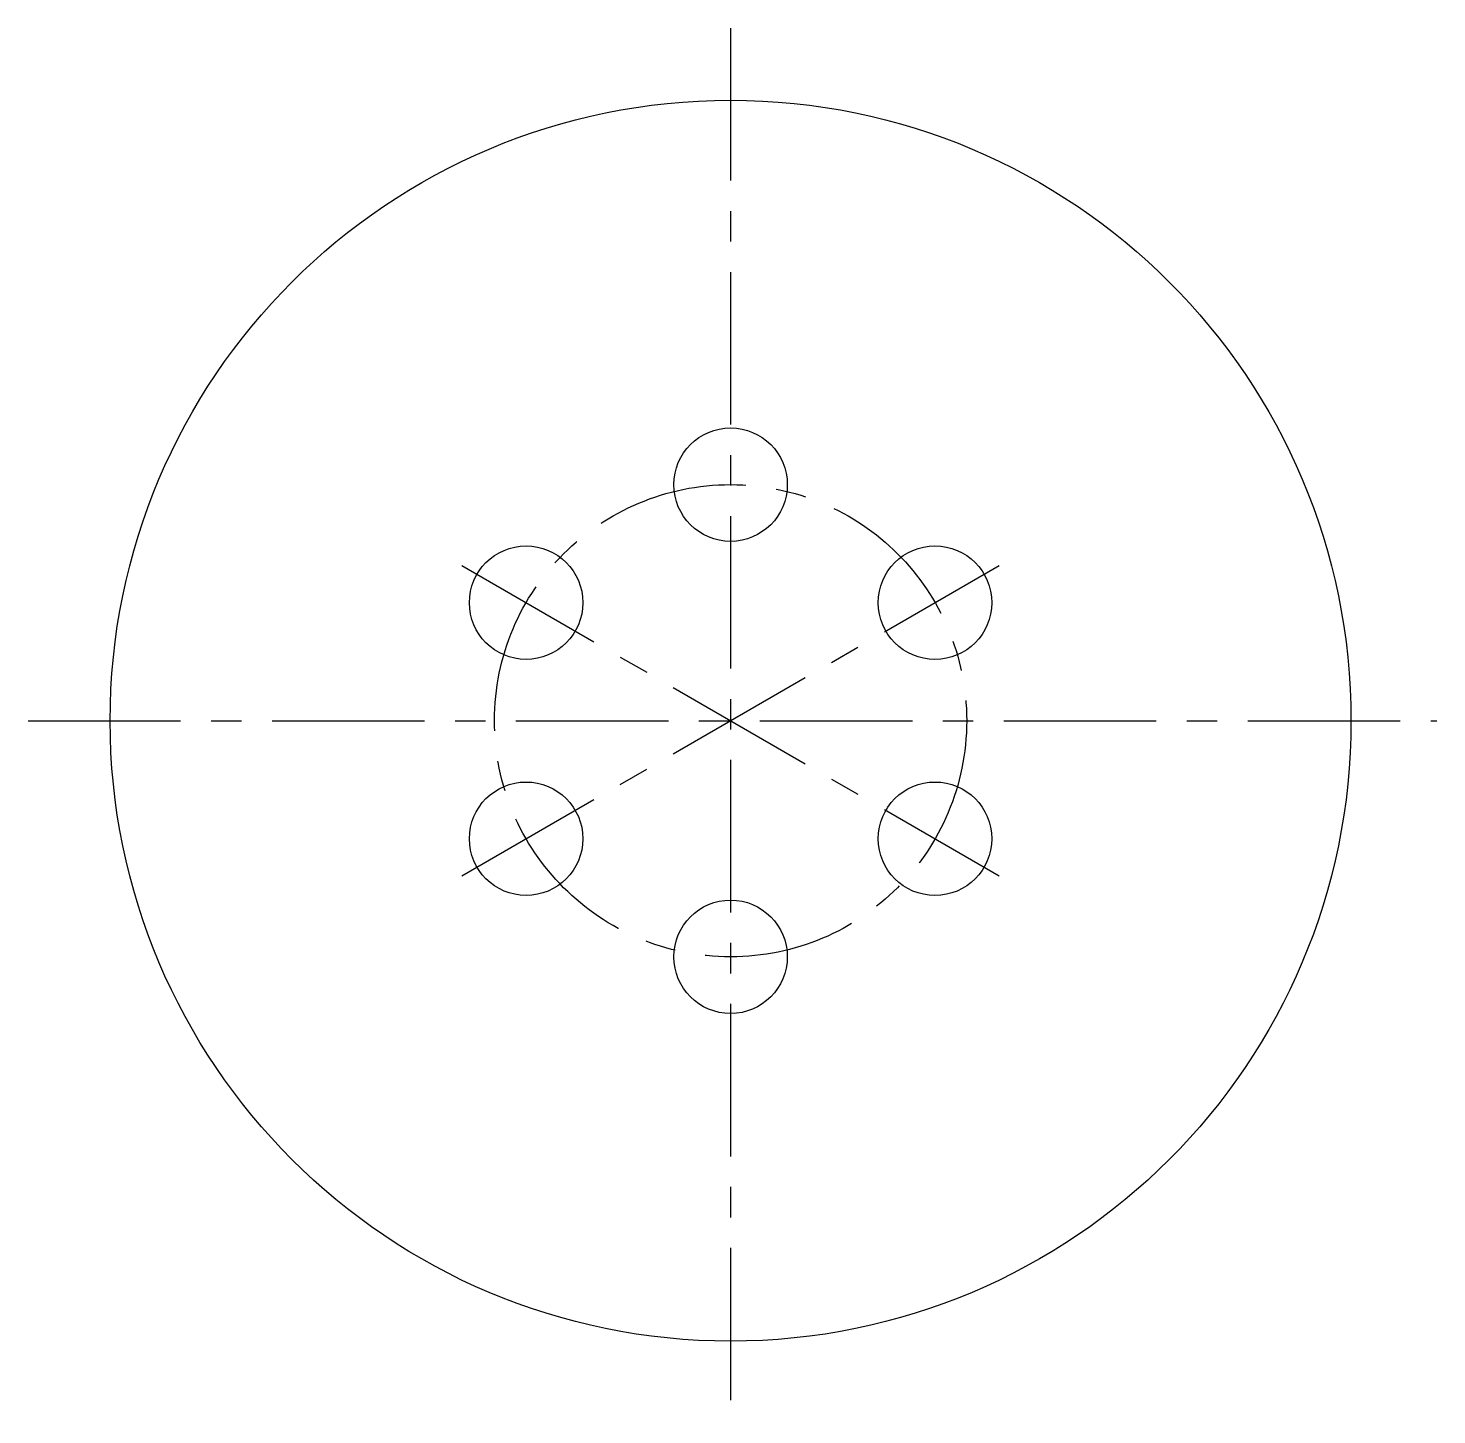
# Model space of a CAD drawing. Header units: millimetres. Extents: x 816 to 1036, y -78 to 138.
import ezdxf

# ---------------------------------------------------------------- set-up
doc = ezdxf.new("R2010")
doc.units = ezdxf.units.MM
doc.header["$LTSCALE"] = 0.75
doc.linetypes.add('CENTER', pattern=[50.8, 31.75, -6.35, 6.35, -6.35])
doc.layers.add('点画线', color=1, linetype='CENTER')

msp = doc.modelspace()

# ---------------------------------------------------------------- linework, layer by layer
for centre, radius in [((926.08, 30.07), 96.91), ((926.08, 66.95), 8.86), ((894.14, 48.51), 8.86), ((958.01, 48.51), 8.86), ((894.14, 11.64), 8.86), ((958.01, 11.64), 8.86), ((926.08, -6.8), 8.86)]:
    msp.add_circle(centre, radius)
at = {"layer": '点画线'}
for p, q in [((926.08, 138.24), (926.08, -78.34)), ((884.11, 54.3), (968.04, 5.85)), ((884.11, 5.85), (968.04, 54.3)), ((816.36, 30.07), (1036.4, 30.07))]:
    msp.add_line(p, q, dxfattribs=at)
msp.add_circle((926.08, 30.07), 36.88, dxfattribs=at)

doc.saveas('drawing.dxf')
